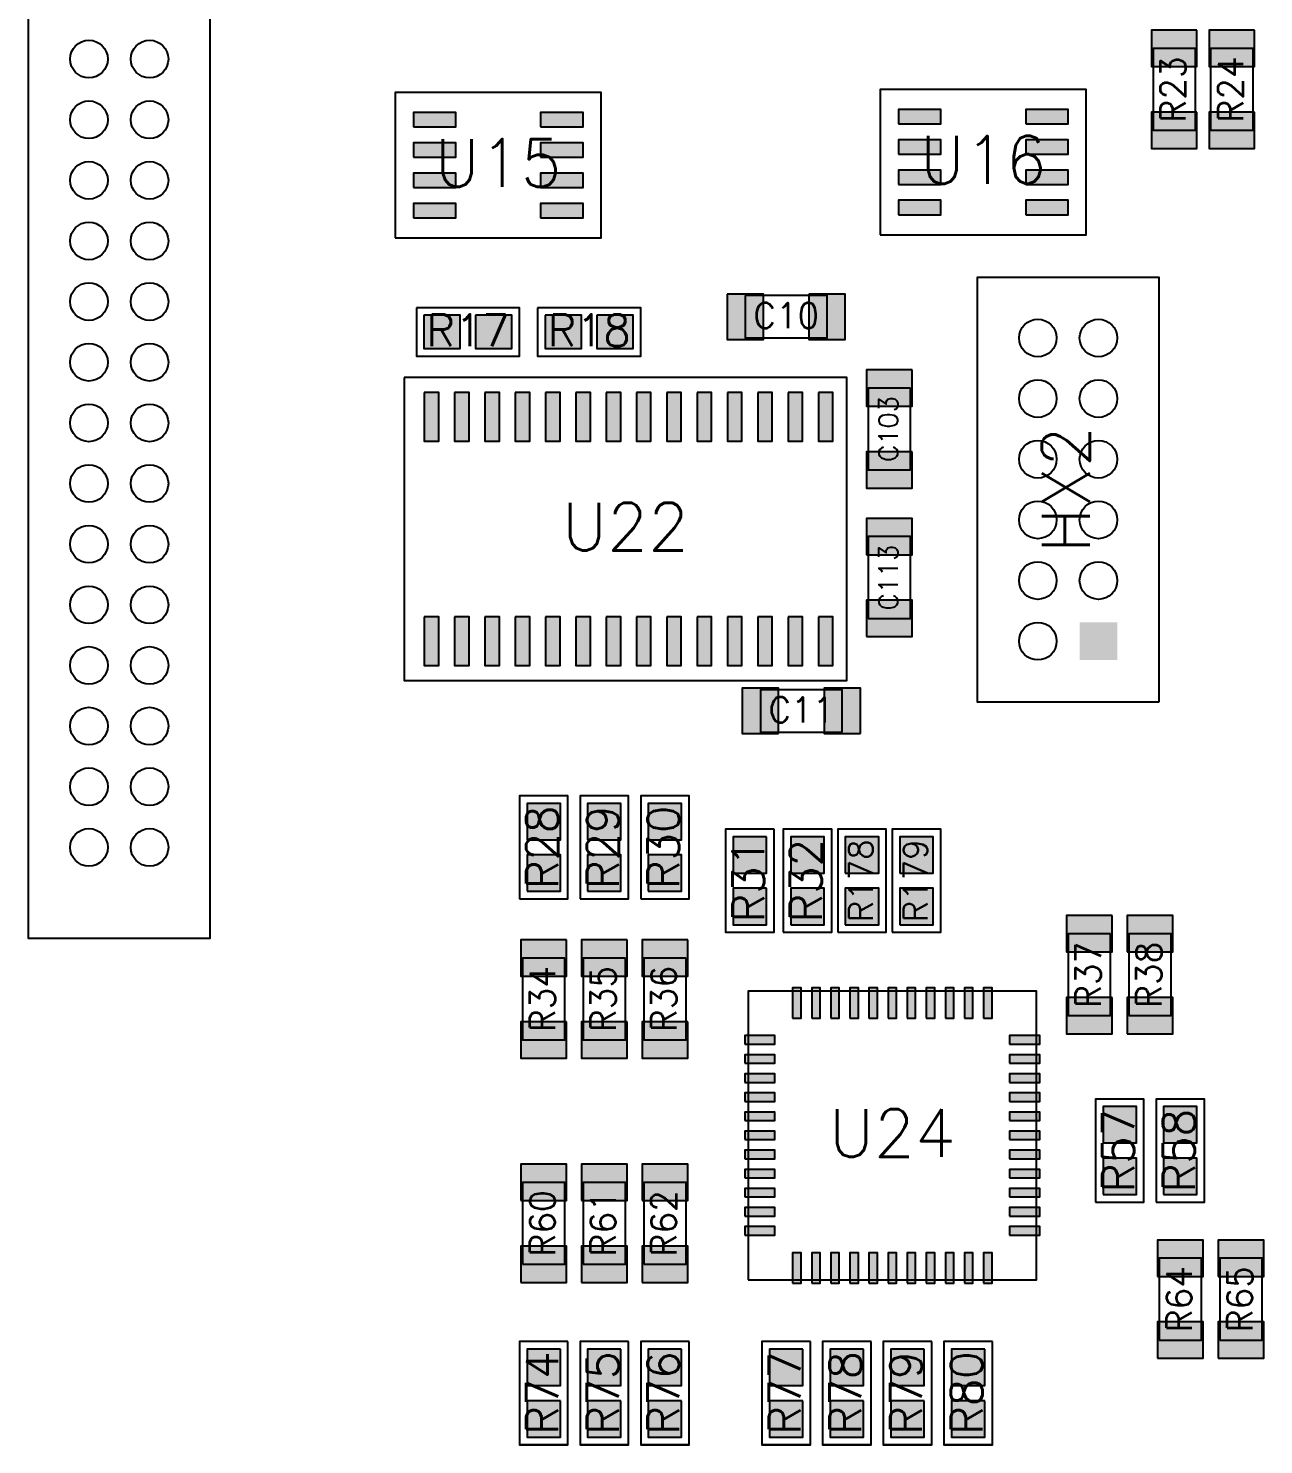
# Model space of a CAD drawing. Header units: millimetres. Extents: x 0 to 245, y 0 to 220.
# Drawn here: x 118.1 to 169.9, y 104.5 to 163.8 of the extents above; entities that cross this region are included whole.
import ezdxf

# ---------------------------------------------------------------- set-up
doc = ezdxf.new("R2010")
doc.units = ezdxf.units.MM
for name, color, linetype in [('T_SMDOutline_InBom', 5, 'Continuous'), ('T_SMDText_InBom', 8, 'Continuous'), ('T_THTOutline_InBom', 22, 'Continuous'), ('T_THTText_InBom', 22, 'Continuous'), ('Top-InBomParts-SMD-0', 10, 'Continuous'), ('Top-InBomParts-THT-0', 22, 'Continuous'), ('Top-InBomParts-THT-all', 22, 'Continuous'), ('Top-InBomSMDPins-all', 5, 'Continuous'), ('Top-InBomSMDPinsPad-all', 5, 'Continuous')]:
    doc.layers.add(name, color=color, linetype=linetype)
doc.styles.get("Standard").update_dxf_attribs({"font": 'txt', "bigfont": 'gbcbig.shx'})

msp = doc.modelspace()

# ---------------------------------------------------------------- hatches: boundary and pattern name
at = {"layer": 'Top-InBomParts-THT-all'}
msp.add_hatch(color=256, dxfattribs=at).paths.add_polyline_path([(163.7284, 137.3886), (163.7284, 138.9634), (162.1536, 138.9634), (162.1536, 137.3886), (163.7284, 137.3886)], flags=0)
at = {"layer": 'Top-InBomSMDPinsPad-all'}
for points in [[(167.0685, 163.7662), (165.1635, 163.7662), (165.1635, 162.2422), (167.0685, 162.2422), (167.0685, 163.7662)], [(169.4815, 163.7662), (167.5765, 163.7662), (167.5765, 162.2422), (169.4815, 162.2422), (169.4815, 163.7662)], [(134.2393, 159.7149), (136.0173, 159.7149), (136.0173, 160.3245), (134.2393, 160.3245), (134.2393, 159.7149)], [(139.5727, 159.7149), (141.3507, 159.7149), (141.3507, 160.3245), (139.5727, 160.3245), (139.5727, 159.7149)], [(154.5593, 159.8419), (156.3373, 159.8419), (156.3373, 160.4515), (154.5593, 160.4515), (154.5593, 159.8419)], [(159.8927, 159.8419), (161.6707, 159.8419), (161.6707, 160.4515), (159.8927, 160.4515), (159.8927, 159.8419)], [(167.0685, 160.3375), (165.1635, 160.3375), (165.1635, 158.8135), (167.0685, 158.8135), (167.0685, 160.3375)], [(169.4815, 160.3375), (167.5765, 160.3375), (167.5765, 158.8135), (169.4815, 158.8135), (169.4815, 160.3375)], [(134.2393, 158.4449), (136.0173, 158.4449), (136.0173, 159.0545), (134.2393, 159.0545), (134.2393, 158.4449)], [(139.5727, 158.4449), (141.3507, 158.4449), (141.3507, 159.0545), (139.5727, 159.0545), (139.5727, 158.4449)], [(154.5593, 158.5719), (156.3373, 158.5719), (156.3373, 159.1815), (154.5593, 159.1815), (154.5593, 158.5719)], [(159.8927, 158.5719), (161.6707, 158.5719), (161.6707, 159.1815), (159.8927, 159.1815), (159.8927, 158.5719)], [(154.5593, 157.3025), (156.3373, 157.3025), (156.3373, 157.9121), (154.5593, 157.9121), (154.5593, 157.3025)], [(159.8927, 157.3025), (161.6707, 157.3025), (161.6707, 157.9121), (159.8927, 157.9121), (159.8927, 157.3025)], [(134.2393, 157.1755), (136.0173, 157.1755), (136.0173, 157.7851), (134.2393, 157.7851), (134.2393, 157.1755)], [(139.5727, 157.1755), (141.3507, 157.1755), (141.3507, 157.7851), (139.5727, 157.7851), (139.5727, 157.1755)], [(154.5593, 156.0325), (156.3373, 156.0325), (156.3373, 156.6421), (154.5593, 156.6421), (154.5593, 156.0325)], [(159.8927, 156.0325), (161.6707, 156.0325), (161.6707, 156.6421), (159.8927, 156.6421), (159.8927, 156.0325)], [(134.2393, 155.9055), (136.0173, 155.9055), (136.0173, 156.5151), (134.2393, 156.5151), (134.2393, 155.9055)], [(139.5727, 155.9055), (141.3507, 155.9055), (141.3507, 156.5151), (139.5727, 156.5151), (139.5727, 155.9055)], [(147.3835, 152.7175), (147.3835, 150.8125), (148.9075, 150.8125), (148.9075, 152.7175), (147.3835, 152.7175)], [(150.8122, 152.7175), (150.8122, 150.8125), (152.3362, 150.8125), (152.3362, 152.7175), (150.8122, 152.7175)], [(134.6835, 151.8285), (134.6835, 150.4315), (136.2075, 150.4315), (136.2075, 151.8285), (134.6835, 151.8285)], [(136.8422, 151.8285), (136.8422, 150.4315), (138.3662, 150.4315), (138.3662, 151.8285), (136.8422, 151.8285)], [(139.7635, 151.8285), (139.7635, 150.4315), (141.2875, 150.4315), (141.2875, 151.8285), (139.7635, 151.8285)], [(141.9222, 151.8285), (141.9222, 150.4315), (143.4462, 150.4315), (143.4462, 151.8285), (141.9222, 151.8285)], [(155.1305, 149.5422), (153.2255, 149.5422), (153.2255, 148.0182), (155.1305, 148.0182), (155.1305, 149.5422)], [(134.6965, 148.5895), (134.6965, 146.5575), (135.3061, 146.5575), (135.3061, 148.5895), (134.6965, 148.5895)], [(135.9665, 148.5895), (135.9665, 146.5575), (136.5761, 146.5575), (136.5761, 148.5895), (135.9665, 148.5895)], [(137.2365, 148.5895), (137.2365, 146.5575), (137.8461, 146.5575), (137.8461, 148.5895), (137.2365, 148.5895)], [(138.5065, 148.5895), (138.5065, 146.5575), (139.1161, 146.5575), (139.1161, 148.5895), (138.5065, 148.5895)], [(139.7765, 148.5895), (139.7765, 146.5575), (140.3861, 146.5575), (140.3861, 148.5895), (139.7765, 148.5895)], [(141.0465, 148.5895), (141.0465, 146.5575), (141.6561, 146.5575), (141.6561, 148.5895), (141.0465, 148.5895)], [(142.3165, 148.5895), (142.3165, 146.5575), (142.9261, 146.5575), (142.9261, 148.5895), (142.3165, 148.5895)], [(143.5859, 148.5895), (143.5859, 146.5575), (144.1955, 146.5575), (144.1955, 148.5895), (143.5859, 148.5895)], [(144.8559, 148.5895), (144.8559, 146.5575), (145.4655, 146.5575), (145.4655, 148.5895), (144.8559, 148.5895)], [(146.1259, 148.5895), (146.1259, 146.5575), (146.7355, 146.5575), (146.7355, 148.5895), (146.1259, 148.5895)], [(147.3959, 148.5895), (147.3959, 146.5575), (148.0055, 146.5575), (148.0055, 148.5895), (147.3959, 148.5895)], [(148.6659, 148.5895), (148.6659, 146.5575), (149.2755, 146.5575), (149.2755, 148.5895), (148.6659, 148.5895)], [(149.9359, 148.5895), (149.9359, 146.5575), (150.5455, 146.5575), (150.5455, 148.5895), (149.9359, 148.5895)], [(151.2059, 148.5895), (151.2059, 146.5575), (151.8155, 146.5575), (151.8155, 148.5895), (151.2059, 148.5895)], [(155.1305, 146.1135), (153.2255, 146.1135), (153.2255, 144.5895), (155.1305, 144.5895), (155.1305, 146.1135)], [(153.2255, 141.7952), (155.1305, 141.7952), (155.1305, 143.3192), (153.2255, 143.3192), (153.2255, 141.7952)], [(153.2255, 138.3665), (155.1305, 138.3665), (155.1305, 139.8905), (153.2255, 139.8905), (153.2255, 138.3665)], [(134.6965, 139.192), (134.6965, 137.16), (135.3061, 137.16), (135.3061, 139.192), (134.6965, 139.192)], [(135.9665, 139.192), (135.9665, 137.16), (136.5761, 137.16), (136.5761, 139.192), (135.9665, 139.192)], [(137.2365, 139.192), (137.2365, 137.16), (137.8461, 137.16), (137.8461, 139.192), (137.2365, 139.192)], [(138.5065, 139.192), (138.5065, 137.16), (139.1161, 137.16), (139.1161, 139.192), (138.5065, 139.192)], [(139.7765, 139.192), (139.7765, 137.16), (140.3861, 137.16), (140.3861, 139.192), (139.7765, 139.192)], [(141.0465, 139.192), (141.0465, 137.16), (141.6561, 137.16), (141.6561, 139.192), (141.0465, 139.192)], [(142.3165, 139.192), (142.3165, 137.16), (142.9261, 137.16), (142.9261, 139.192), (142.3165, 139.192)], [(143.5859, 139.192), (143.5859, 137.16), (144.1955, 137.16), (144.1955, 139.192), (143.5859, 139.192)], [(144.8559, 139.192), (144.8559, 137.16), (145.4655, 137.16), (145.4655, 139.192), (144.8559, 139.192)], [(146.1259, 139.192), (146.1259, 137.16), (146.7355, 137.16), (146.7355, 139.192), (146.1259, 139.192)], [(147.3959, 139.192), (147.3959, 137.16), (148.0055, 137.16), (148.0055, 139.192), (147.3959, 139.192)], [(148.6659, 139.192), (148.6659, 137.16), (149.2755, 137.16), (149.2755, 139.192), (148.6659, 139.192)], [(149.9359, 139.192), (149.9359, 137.16), (150.5455, 137.16), (150.5455, 139.192), (149.9359, 139.192)], [(151.2059, 139.192), (151.2059, 137.16), (151.8155, 137.16), (151.8155, 139.192), (151.2059, 139.192)], [(149.5425, 134.3025), (149.5425, 136.2075), (148.0185, 136.2075), (148.0185, 134.3025), (149.5425, 134.3025)], [(152.9712, 134.3025), (152.9712, 136.2075), (151.4472, 136.2075), (151.4472, 134.3025), (152.9712, 134.3025)], [(139.0015, 129.8572), (140.3985, 129.8572), (140.3985, 131.3812), (139.0015, 131.3812), (139.0015, 129.8572)], [(141.5415, 129.8572), (142.9385, 129.8572), (142.9385, 131.3812), (141.5415, 131.3812), (141.5415, 129.8572)], [(144.0815, 129.8572), (145.4785, 129.8572), (145.4785, 131.3812), (144.0815, 131.3812), (144.0815, 129.8572)], [(149.0345, 129.9842), (147.6375, 129.9842), (147.6375, 128.4602), (149.0345, 128.4602), (149.0345, 129.9842)], [(150.0505, 128.4602), (151.4475, 128.4602), (151.4475, 129.9842), (150.0505, 129.9842), (150.0505, 128.4602)], [(152.3365, 128.4602), (153.7335, 128.4602), (153.7335, 129.9842), (152.3365, 129.9842), (152.3365, 128.4602)], [(154.6225, 128.4602), (156.0195, 128.4602), (156.0195, 129.9842), (154.6225, 129.9842), (154.6225, 128.4602)], [(139.0015, 127.6985), (140.3985, 127.6985), (140.3985, 129.2225), (139.0015, 129.2225), (139.0015, 127.6985)], [(141.5415, 127.6985), (142.9385, 127.6985), (142.9385, 129.2225), (141.5415, 129.2225), (141.5415, 127.6985)], [(144.0815, 127.6985), (145.4785, 127.6985), (145.4785, 129.2225), (144.0815, 129.2225), (144.0815, 127.6985)], [(149.0345, 127.8255), (147.6375, 127.8255), (147.6375, 126.3015), (149.0345, 126.3015), (149.0345, 127.8255)], [(150.0505, 126.3015), (151.4475, 126.3015), (151.4475, 127.8255), (150.0505, 127.8255), (150.0505, 126.3015)], [(152.3365, 126.3015), (153.7335, 126.3015), (153.7335, 127.8255), (152.3365, 127.8255), (152.3365, 126.3015)], [(154.6225, 126.3015), (156.0195, 126.3015), (156.0195, 127.8255), (154.6225, 127.8255), (154.6225, 126.3015)], [(163.5125, 126.6822), (161.6075, 126.6822), (161.6075, 125.1582), (163.5125, 125.1582), (163.5125, 126.6822)], [(164.1475, 125.1582), (166.0525, 125.1582), (166.0525, 126.6822), (164.1475, 126.6822), (164.1475, 125.1582)], [(140.6525, 125.6662), (138.7475, 125.6662), (138.7475, 124.1422), (140.6525, 124.1422), (140.6525, 125.6662)], [(143.1925, 125.6662), (141.2875, 125.6662), (141.2875, 124.1422), (143.1925, 124.1422), (143.1925, 125.6662)], [(145.7325, 125.6662), (143.8275, 125.6662), (143.8275, 124.1422), (145.7325, 124.1422), (145.7325, 125.6662)], [(150.127, 122.3896), (150.4826, 122.3896), (150.4826, 123.6596), (150.127, 123.6596), (150.127, 122.3896)], [(150.9271, 122.3896), (151.2827, 122.3896), (151.2827, 123.6596), (150.9271, 123.6596), (150.9271, 122.3896)], [(151.7272, 122.3896), (152.0828, 122.3896), (152.0828, 123.6596), (151.7272, 123.6596), (151.7272, 122.3896)], [(152.5273, 122.3896), (152.8829, 122.3896), (152.8829, 123.6596), (152.5273, 123.6596), (152.5273, 122.3896)], [(153.3274, 122.3896), (153.683, 122.3896), (153.683, 123.6596), (153.3274, 123.6596), (153.3274, 122.3896)], [(154.1272, 122.3896), (154.4825, 122.3896), (154.4825, 123.6596), (154.1272, 123.6596), (154.1272, 122.3896)], [(154.927, 122.3896), (155.2826, 122.3896), (155.2826, 123.6596), (154.927, 123.6596), (154.927, 122.3896)], [(155.7271, 122.3896), (156.0827, 122.3896), (156.0827, 123.6596), (155.7271, 123.6596), (155.7271, 122.3896)], [(156.5272, 122.3896), (156.8828, 122.3896), (156.8828, 123.6596), (156.5272, 123.6596), (156.5272, 122.3896)], [(157.3273, 122.3896), (157.6829, 122.3896), (157.6829, 123.6596), (157.3273, 123.6596), (157.3273, 122.3896)], [(158.1274, 122.3896), (158.483, 122.3896), (158.483, 123.6596), (158.1274, 123.6596), (158.1274, 122.3896)], [(163.5125, 123.2535), (161.6075, 123.2535), (161.6075, 121.7295), (163.5125, 121.7295), (163.5125, 123.2535)], [(164.1475, 121.7295), (166.0525, 121.7295), (166.0525, 123.2535), (164.1475, 123.2535), (164.1475, 121.7295)], [(140.6525, 122.2375), (138.7475, 122.2375), (138.7475, 120.7135), (140.6525, 120.7135), (140.6525, 122.2375)], [(143.1925, 122.2375), (141.2875, 122.2375), (141.2875, 120.7135), (143.1925, 120.7135), (143.1925, 122.2375)], [(145.7325, 122.2375), (143.8275, 122.2375), (143.8275, 120.7135), (145.7325, 120.7135), (145.7325, 122.2375)], [(148.1204, 121.2974), (149.3904, 121.2974), (149.3904, 121.653), (148.1204, 121.653), (148.1204, 121.2974)], [(159.2196, 121.2974), (160.4896, 121.2974), (160.4896, 121.653), (159.2196, 121.653), (159.2196, 121.2974)], [(148.1204, 120.4973), (149.3904, 120.4973), (149.3904, 120.8529), (148.1204, 120.8529), (148.1204, 120.4973)], [(159.2196, 120.4973), (160.4896, 120.4973), (160.4896, 120.8529), (159.2196, 120.8529), (159.2196, 120.4973)], [(148.1204, 119.6972), (149.3904, 119.6972), (149.3904, 120.0528), (148.1204, 120.0528), (148.1204, 119.6972)], [(159.2196, 119.6972), (160.4896, 119.6972), (160.4896, 120.0528), (159.2196, 120.0528), (159.2196, 119.6972)], [(148.1204, 118.8971), (149.3904, 118.8971), (149.3904, 119.2527), (148.1204, 119.2527), (148.1204, 118.8971)], [(159.2196, 118.8971), (160.4896, 118.8971), (160.4896, 119.2527), (159.2196, 119.2527), (159.2196, 118.8971)], [(163.1315, 117.1572), (164.5285, 117.1572), (164.5285, 118.6812), (163.1315, 118.6812), (163.1315, 117.1572)], [(165.6715, 117.1572), (167.0685, 117.1572), (167.0685, 118.6812), (165.6715, 118.6812), (165.6715, 117.1572)], [(148.1204, 118.097), (149.3904, 118.097), (149.3904, 118.4526), (148.1204, 118.4526), (148.1204, 118.097)], [(159.2196, 118.097), (160.4896, 118.097), (160.4896, 118.4526), (159.2196, 118.4526), (159.2196, 118.097)], [(148.1204, 117.2972), (149.3904, 117.2972), (149.3904, 117.6525), (148.1204, 117.6525), (148.1204, 117.2972)], [(159.2196, 117.2972), (160.4896, 117.2972), (160.4896, 117.6525), (159.2196, 117.6525), (159.2196, 117.2972)], [(148.1204, 116.4974), (149.3904, 116.4974), (149.3904, 116.853), (148.1204, 116.853), (148.1204, 116.4974)], [(159.2196, 116.4974), (160.4896, 116.4974), (160.4896, 116.853), (159.2196, 116.853), (159.2196, 116.4974)], [(163.1315, 114.9985), (164.5285, 114.9985), (164.5285, 116.5225), (163.1315, 116.5225), (163.1315, 114.9985)], [(165.6715, 114.9985), (167.0685, 114.9985), (167.0685, 116.5225), (165.6715, 116.5225), (165.6715, 114.9985)], [(138.7475, 114.7442), (140.6525, 114.7442), (140.6525, 116.2682), (138.7475, 116.2682), (138.7475, 114.7442)], [(141.2875, 114.7442), (143.1925, 114.7442), (143.1925, 116.2682), (141.2875, 116.2682), (141.2875, 114.7442)], [(143.8275, 114.7442), (145.7325, 114.7442), (145.7325, 116.2682), (143.8275, 116.2682), (143.8275, 114.7442)], [(148.1204, 115.6973), (149.3904, 115.6973), (149.3904, 116.0529), (148.1204, 116.0529), (148.1204, 115.6973)], [(159.2196, 115.6973), (160.4896, 115.6973), (160.4896, 116.0529), (159.2196, 116.0529), (159.2196, 115.6973)], [(148.1204, 114.8972), (149.3904, 114.8972), (149.3904, 115.2528), (148.1204, 115.2528), (148.1204, 114.8972)], [(159.2196, 114.8972), (160.4896, 114.8972), (160.4896, 115.2528), (159.2196, 115.2528), (159.2196, 114.8972)], [(148.1204, 114.0971), (149.3904, 114.0971), (149.3904, 114.4527), (148.1204, 114.4527), (148.1204, 114.0971)], [(159.2196, 114.0971), (160.4896, 114.0971), (160.4896, 114.4527), (159.2196, 114.4527), (159.2196, 114.0971)], [(148.1204, 113.297), (149.3904, 113.297), (149.3904, 113.6526), (148.1204, 113.6526), (148.1204, 113.297)], [(159.2196, 113.297), (160.4896, 113.297), (160.4896, 113.6526), (159.2196, 113.6526), (159.2196, 113.297)], [(138.7475, 111.3155), (140.6525, 111.3155), (140.6525, 112.8395), (138.7475, 112.8395), (138.7475, 111.3155)], [(141.2875, 111.3155), (143.1925, 111.3155), (143.1925, 112.8395), (141.2875, 112.8395), (141.2875, 111.3155)], [(143.8275, 111.3155), (145.7325, 111.3155), (145.7325, 112.8395), (143.8275, 112.8395), (143.8275, 111.3155)], [(165.4175, 111.5692), (167.3225, 111.5692), (167.3225, 113.0932), (165.4175, 113.0932), (165.4175, 111.5692)], [(167.9575, 111.5692), (169.8625, 111.5692), (169.8625, 113.0932), (167.9575, 113.0932), (167.9575, 111.5692)], [(150.127, 111.2904), (150.4826, 111.2904), (150.4826, 112.5604), (150.127, 112.5604), (150.127, 111.2904)], [(150.9271, 111.2904), (151.2827, 111.2904), (151.2827, 112.5604), (150.9271, 112.5604), (150.9271, 111.2904)], [(151.7272, 111.2904), (152.0828, 111.2904), (152.0828, 112.5604), (151.7272, 112.5604), (151.7272, 111.2904)], [(152.5273, 111.2904), (152.8829, 111.2904), (152.8829, 112.5604), (152.5273, 112.5604), (152.5273, 111.2904)], [(153.3274, 111.2904), (153.683, 111.2904), (153.683, 112.5604), (153.3274, 112.5604), (153.3274, 111.2904)], [(154.1272, 111.2904), (154.4825, 111.2904), (154.4825, 112.5604), (154.1272, 112.5604), (154.1272, 111.2904)], [(154.927, 111.2904), (155.2826, 111.2904), (155.2826, 112.5604), (154.927, 112.5604), (154.927, 111.2904)], [(155.7271, 111.2904), (156.0827, 111.2904), (156.0827, 112.5604), (155.7271, 112.5604), (155.7271, 111.2904)], [(156.5272, 111.2904), (156.8828, 111.2904), (156.8828, 112.5604), (156.5272, 112.5604), (156.5272, 111.2904)], [(157.3273, 111.2904), (157.6829, 111.2904), (157.6829, 112.5604), (157.3273, 112.5604), (157.3273, 111.2904)], [(158.1274, 111.2904), (158.483, 111.2904), (158.483, 112.5604), (158.1274, 112.5604), (158.1274, 111.2904)], [(165.4175, 108.1405), (167.3225, 108.1405), (167.3225, 109.6645), (165.4175, 109.6645), (165.4175, 108.1405)], [(167.9575, 108.1405), (169.8625, 108.1405), (169.8625, 109.6645), (167.9575, 109.6645), (167.9575, 108.1405)], [(140.3985, 108.5212), (139.0015, 108.5212), (139.0015, 106.9972), (140.3985, 106.9972), (140.3985, 108.5212)], [(142.9385, 108.5212), (141.5415, 108.5212), (141.5415, 106.9972), (142.9385, 106.9972), (142.9385, 108.5212)], [(145.4785, 108.5212), (144.0815, 108.5212), (144.0815, 106.9972), (145.4785, 106.9972), (145.4785, 108.5212)], [(150.5585, 108.5212), (149.1615, 108.5212), (149.1615, 106.9972), (150.5585, 106.9972), (150.5585, 108.5212)], [(153.0985, 108.5212), (151.7015, 108.5212), (151.7015, 106.9972), (153.0985, 106.9972), (153.0985, 108.5212)], [(155.6385, 108.5212), (154.2415, 108.5212), (154.2415, 106.9972), (155.6385, 106.9972), (155.6385, 108.5212)], [(158.1785, 108.5212), (156.7815, 108.5212), (156.7815, 106.9972), (158.1785, 106.9972), (158.1785, 108.5212)], [(140.3985, 106.3625), (139.0015, 106.3625), (139.0015, 104.8385), (140.3985, 104.8385), (140.3985, 106.3625)], [(142.9385, 106.3625), (141.5415, 106.3625), (141.5415, 104.8385), (142.9385, 104.8385), (142.9385, 106.3625)], [(145.4785, 106.3625), (144.0815, 106.3625), (144.0815, 104.8385), (145.4785, 104.8385), (145.4785, 106.3625)], [(150.5585, 106.3625), (149.1615, 106.3625), (149.1615, 104.8385), (150.5585, 104.8385), (150.5585, 106.3625)], [(153.0985, 106.3625), (151.7015, 106.3625), (151.7015, 104.8385), (153.0985, 104.8385), (153.0985, 106.3625)], [(155.6385, 106.3625), (154.2415, 106.3625), (154.2415, 104.8385), (155.6385, 104.8385), (155.6385, 106.3625)], [(158.1785, 106.3625), (156.7815, 106.3625), (156.7815, 104.8385), (158.1785, 104.8385), (158.1785, 106.3625)]]:
    msp.add_hatch(color=256, dxfattribs=at).paths.add_polyline_path(points, flags=0)

# ---------------------------------------------------------------- linework, layer by layer
at = {"layer": 'T_SMDOutline_InBom'}
for points in [[(167.005, 163.0042), (165.227, 163.0042), (165.227, 159.5755), (167.005, 159.5755), (167.005, 163.0042)], [(169.418, 163.0042), (167.64, 163.0042), (167.64, 159.5755), (169.418, 159.5755), (169.418, 163.0042)], [(133.477, 155.067), (142.1127, 155.067), (142.1127, 161.1627), (133.477, 161.1627), (133.477, 155.067)], [(153.797, 155.194), (162.4327, 155.194), (162.4327, 161.2897), (153.797, 161.2897), (153.797, 155.194)], [(148.1455, 152.654), (148.1455, 150.876), (151.5742, 150.876), (151.5742, 152.654), (148.1455, 152.654)], [(134.366, 152.146), (134.366, 150.114), (138.6837, 150.114), (138.6837, 152.146), (134.366, 152.146)], [(139.446, 152.146), (139.446, 150.114), (143.7637, 150.114), (143.7637, 152.146), (139.446, 152.146)], [(133.858, 149.2247), (133.858, 136.525), (152.3997, 136.525), (152.3997, 149.2247), (133.858, 149.2247)], [(155.067, 148.7802), (153.289, 148.7802), (153.289, 145.3515), (155.067, 145.3515), (155.067, 148.7802)], [(153.289, 139.1285), (155.067, 139.1285), (155.067, 142.5572), (153.289, 142.5572), (153.289, 139.1285)], [(152.2092, 134.366), (152.2092, 136.144), (148.7805, 136.144), (148.7805, 134.366), (152.2092, 134.366)], [(138.684, 127.381), (140.716, 127.381), (140.716, 131.6987), (138.684, 131.6987), (138.684, 127.381)], [(141.224, 127.381), (143.256, 127.381), (143.256, 131.6987), (141.224, 131.6987), (141.224, 127.381)], [(143.764, 127.381), (145.796, 127.381), (145.796, 131.6987), (143.764, 131.6987), (143.764, 127.381)], [(149.352, 130.3017), (147.32, 130.3017), (147.32, 125.984), (149.352, 125.984), (149.352, 130.3017)], [(149.733, 125.984), (151.765, 125.984), (151.765, 130.3017), (149.733, 130.3017), (149.733, 125.984)], [(152.019, 125.984), (154.051, 125.984), (154.051, 130.3017), (152.019, 130.3017), (152.019, 125.984)], [(154.305, 125.984), (156.337, 125.984), (156.337, 130.3017), (154.305, 130.3017), (154.305, 125.984)], [(163.449, 125.9202), (161.671, 125.9202), (161.671, 122.4915), (163.449, 122.4915), (163.449, 125.9202)], [(164.211, 122.4915), (165.989, 122.4915), (165.989, 125.9202), (164.211, 125.9202), (164.211, 122.4915)], [(140.589, 124.9042), (138.811, 124.9042), (138.811, 121.4755), (140.589, 121.4755), (140.589, 124.9042)], [(143.129, 124.9042), (141.351, 124.9042), (141.351, 121.4755), (143.129, 121.4755), (143.129, 124.9042)], [(145.669, 124.9042), (143.891, 124.9042), (143.891, 121.4755), (145.669, 121.4755), (145.669, 124.9042)], [(148.2598, 111.4298), (160.3499, 111.4298), (160.3499, 123.5199), (148.2598, 123.5199), (148.2598, 111.4298)], [(162.814, 114.681), (164.846, 114.681), (164.846, 118.9987), (162.814, 118.9987), (162.814, 114.681)], [(165.354, 114.681), (167.386, 114.681), (167.386, 118.9987), (165.354, 118.9987), (165.354, 114.681)], [(138.811, 112.0775), (140.589, 112.0775), (140.589, 115.5062), (138.811, 115.5062), (138.811, 112.0775)], [(141.351, 112.0775), (143.129, 112.0775), (143.129, 115.5062), (141.351, 115.5062), (141.351, 112.0775)], [(143.891, 112.0775), (145.669, 112.0775), (145.669, 115.5062), (143.891, 115.5062), (143.891, 112.0775)], [(165.481, 108.9025), (167.259, 108.9025), (167.259, 112.3312), (165.481, 112.3312), (165.481, 108.9025)], [(168.021, 108.9025), (169.799, 108.9025), (169.799, 112.3312), (168.021, 112.3312), (168.021, 108.9025)], [(140.716, 108.8387), (138.684, 108.8387), (138.684, 104.521), (140.716, 104.521), (140.716, 108.8387)], [(143.256, 108.8387), (141.224, 108.8387), (141.224, 104.521), (143.256, 104.521), (143.256, 108.8387)], [(145.796, 108.8387), (143.764, 108.8387), (143.764, 104.521), (145.796, 104.521), (145.796, 108.8387)], [(150.876, 108.8387), (148.844, 108.8387), (148.844, 104.521), (150.876, 104.521), (150.876, 108.8387)], [(153.416, 108.8387), (151.384, 108.8387), (151.384, 104.521), (153.416, 104.521), (153.416, 108.8387)], [(155.956, 108.8387), (153.924, 108.8387), (153.924, 104.521), (155.956, 104.521), (155.956, 108.8387)], [(158.496, 108.8387), (156.464, 108.8387), (156.464, 104.521), (158.496, 104.521), (158.496, 108.8387)]]:
    msp.add_lwpolyline(points, dxfattribs=at)
at = {"layer": 'T_THTOutline_InBom'}
for points in [[(118.11, 207.01), (118.11, 125.73), (125.7297, 125.73), (125.7297, 207.01), (118.11, 207.01)], [(165.481, 135.636), (165.481, 153.416), (157.8613, 153.416), (157.8613, 135.636), (165.481, 135.636)]]:
    msp.add_lwpolyline(points, dxfattribs=at)
at = {"layer": 'Top-InBomParts-SMD-0'}
for points in [[(167.005, 163.0042), (165.227, 163.0042), (165.227, 159.5752), (167.005, 159.5752), (167.005, 163.0042)], [(169.418, 163.0042), (167.64, 163.0042), (167.64, 159.5752), (169.418, 159.5752), (169.418, 163.0042)], [(133.477, 155.067), (142.113, 155.067), (142.113, 161.163), (133.477, 161.163), (133.477, 155.067)], [(153.797, 155.194), (162.433, 155.194), (162.433, 161.29), (153.797, 161.29), (153.797, 155.194)], [(148.1455, 152.654), (148.1455, 150.876), (151.5745, 150.876), (151.5745, 152.654), (148.1455, 152.654)], [(134.366, 152.146), (134.366, 150.114), (138.684, 150.114), (138.684, 152.146), (134.366, 152.146)], [(139.446, 152.146), (139.446, 150.114), (143.764, 150.114), (143.764, 152.146), (139.446, 152.146)], [(133.858, 149.2247), (133.858, 136.5247), (152.4, 136.5247), (152.4, 149.2247), (133.858, 149.2247)], [(155.067, 148.7802), (153.289, 148.7802), (153.289, 145.3512), (155.067, 145.3512), (155.067, 148.7802)], [(153.289, 139.1285), (155.067, 139.1285), (155.067, 142.5575), (153.289, 142.5575), (153.289, 139.1285)], [(152.2092, 134.366), (152.2092, 136.144), (148.7802, 136.144), (148.7802, 134.366), (152.2092, 134.366)], [(138.684, 127.381), (140.716, 127.381), (140.716, 131.699), (138.684, 131.699), (138.684, 127.381)], [(141.224, 127.381), (143.256, 127.381), (143.256, 131.699), (141.224, 131.699), (141.224, 127.381)], [(143.764, 127.381), (145.796, 127.381), (145.796, 131.699), (143.764, 131.699), (143.764, 127.381)], [(149.352, 130.3017), (147.32, 130.3017), (147.32, 125.9837), (149.352, 125.9837), (149.352, 130.3017)], [(149.733, 125.984), (151.765, 125.984), (151.765, 130.302), (149.733, 130.302), (149.733, 125.984)], [(152.019, 125.984), (154.051, 125.984), (154.051, 130.302), (152.019, 130.302), (152.019, 125.984)], [(154.305, 125.984), (156.337, 125.984), (156.337, 130.302), (154.305, 130.302), (154.305, 125.984)], [(163.449, 125.9202), (161.671, 125.9202), (161.671, 122.4912), (163.449, 122.4912), (163.449, 125.9202)], [(164.211, 122.4915), (165.989, 122.4915), (165.989, 125.9205), (164.211, 125.9205), (164.211, 122.4915)], [(140.589, 124.9042), (138.811, 124.9042), (138.811, 121.4752), (140.589, 121.4752), (140.589, 124.9042)], [(143.129, 124.9042), (141.351, 124.9042), (141.351, 121.4752), (143.129, 121.4752), (143.129, 124.9042)], [(145.669, 124.9042), (143.891, 124.9042), (143.891, 121.4752), (145.669, 121.4752), (145.669, 124.9042)], [(148.2598, 111.4298), (160.3502, 111.4298), (160.3502, 123.5202), (148.2598, 123.5202), (148.2598, 111.4298)], [(162.814, 114.681), (164.846, 114.681), (164.846, 118.999), (162.814, 118.999), (162.814, 114.681)], [(165.354, 114.681), (167.386, 114.681), (167.386, 118.999), (165.354, 118.999), (165.354, 114.681)], [(138.811, 112.0775), (140.589, 112.0775), (140.589, 115.5065), (138.811, 115.5065), (138.811, 112.0775)], [(141.351, 112.0775), (143.129, 112.0775), (143.129, 115.5065), (141.351, 115.5065), (141.351, 112.0775)], [(143.891, 112.0775), (145.669, 112.0775), (145.669, 115.5065), (143.891, 115.5065), (143.891, 112.0775)], [(165.481, 108.9025), (167.259, 108.9025), (167.259, 112.3315), (165.481, 112.3315), (165.481, 108.9025)], [(168.021, 108.9025), (169.799, 108.9025), (169.799, 112.3315), (168.021, 112.3315), (168.021, 108.9025)], [(140.716, 108.8387), (138.684, 108.8387), (138.684, 104.5207), (140.716, 104.5207), (140.716, 108.8387)], [(143.256, 108.8387), (141.224, 108.8387), (141.224, 104.5207), (143.256, 104.5207), (143.256, 108.8387)], [(145.796, 108.8387), (143.764, 108.8387), (143.764, 104.5207), (145.796, 104.5207), (145.796, 108.8387)], [(150.876, 108.8387), (148.844, 108.8387), (148.844, 104.5207), (150.876, 104.5207), (150.876, 108.8387)], [(153.416, 108.8387), (151.384, 108.8387), (151.384, 104.5207), (153.416, 104.5207), (153.416, 108.8387)], [(155.956, 108.8387), (153.924, 108.8387), (153.924, 104.5207), (155.956, 104.5207), (155.956, 108.8387)], [(158.496, 108.8387), (156.464, 108.8387), (156.464, 104.5207), (158.496, 104.5207), (158.496, 108.8387)]]:
    msp.add_lwpolyline(points, dxfattribs=at)
at = {"layer": 'Top-InBomParts-THT-0'}
for points in [[(118.11, 207.01), (118.11, 125.73), (125.73, 125.73), (125.73, 207.01), (118.11, 207.01)], [(165.481, 135.636), (165.481, 153.416), (157.861, 153.416), (157.861, 135.636), (165.481, 135.636)]]:
    msp.add_lwpolyline(points, dxfattribs=at)
at = {"layer": 'Top-InBomParts-THT-all'}
for centre in [(120.65, 162.56), (123.19, 162.56), (120.65, 160.02), (123.19, 160.02), (120.65, 157.48), (123.19, 157.48), (120.65, 154.9403), (123.19, 154.9403), (120.65, 152.4), (123.19, 152.4), (160.401, 150.876), (162.941, 150.876), (120.65, 149.86), (123.19, 149.86), (160.401, 148.336), (162.941, 148.336), (120.65, 147.32), (123.19, 147.32), (160.401, 145.7957), (162.941, 145.7957), (120.65, 144.7803), (123.19, 144.7803), (160.401, 143.2563), (162.941, 143.2563), (120.65, 142.2403), (123.19, 142.2403), (160.401, 140.7163), (162.941, 140.7163), (120.65, 139.7), (123.19, 139.7), (160.401, 138.176), (120.65, 137.16), (123.19, 137.16), (120.65, 134.62), (123.19, 134.62), (120.65, 132.0803), (123.19, 132.0803), (120.65, 129.5403), (123.19, 129.5403)]:
    msp.add_circle(centre, 0.7873, dxfattribs=at)
at = {"layer": 'Top-InBomSMDPins-all'}
for points in [[(167.0685, 163.7662), (165.1635, 163.7662), (165.1635, 162.2422), (167.0685, 162.2422), (167.0685, 163.7662)], [(169.4815, 163.7662), (167.5765, 163.7662), (167.5765, 162.2422), (169.4815, 162.2422), (169.4815, 163.7662)], [(134.2393, 159.7149), (136.0173, 159.7149), (136.0173, 160.3245), (134.2393, 160.3245), (134.2393, 159.7149)], [(139.5727, 159.7149), (141.3507, 159.7149), (141.3507, 160.3245), (139.5727, 160.3245), (139.5727, 159.7149)], [(154.5593, 159.8419), (156.3373, 159.8419), (156.3373, 160.4515), (154.5593, 160.4515), (154.5593, 159.8419)], [(159.8927, 159.8419), (161.6707, 159.8419), (161.6707, 160.4515), (159.8927, 160.4515), (159.8927, 159.8419)], [(167.0685, 160.3375), (165.1635, 160.3375), (165.1635, 158.8135), (167.0685, 158.8135), (167.0685, 160.3375)], [(169.4815, 160.3375), (167.5765, 160.3375), (167.5765, 158.8135), (169.4815, 158.8135), (169.4815, 160.3375)], [(134.2393, 158.4449), (136.0173, 158.4449), (136.0173, 159.0545), (134.2393, 159.0545), (134.2393, 158.4449)], [(139.5727, 158.4449), (141.3507, 158.4449), (141.3507, 159.0545), (139.5727, 159.0545), (139.5727, 158.4449)], [(154.5593, 158.5719), (156.3373, 158.5719), (156.3373, 159.1815), (154.5593, 159.1815), (154.5593, 158.5719)], [(159.8927, 158.5719), (161.6707, 158.5719), (161.6707, 159.1815), (159.8927, 159.1815), (159.8927, 158.5719)], [(154.5593, 157.3025), (156.3373, 157.3025), (156.3373, 157.9121), (154.5593, 157.9121), (154.5593, 157.3025)], [(159.8927, 157.3025), (161.6707, 157.3025), (161.6707, 157.9121), (159.8927, 157.9121), (159.8927, 157.3025)], [(134.2393, 157.1755), (136.0173, 157.1755), (136.0173, 157.7851), (134.2393, 157.7851), (134.2393, 157.1755)], [(139.5727, 157.1755), (141.3507, 157.1755), (141.3507, 157.7851), (139.5727, 157.7851), (139.5727, 157.1755)], [(154.5593, 156.0325), (156.3373, 156.0325), (156.3373, 156.6421), (154.5593, 156.6421), (154.5593, 156.0325)], [(159.8927, 156.0325), (161.6707, 156.0325), (161.6707, 156.6421), (159.8927, 156.6421), (159.8927, 156.0325)], [(134.2393, 155.9055), (136.0173, 155.9055), (136.0173, 156.5151), (134.2393, 156.5151), (134.2393, 155.9055)], [(139.5727, 155.9055), (141.3507, 155.9055), (141.3507, 156.5151), (139.5727, 156.5151), (139.5727, 155.9055)], [(147.3835, 152.7175), (147.3835, 150.8125), (148.9075, 150.8125), (148.9075, 152.7175), (147.3835, 152.7175)], [(150.8122, 152.7175), (150.8122, 150.8125), (152.3362, 150.8125), (152.3362, 152.7175), (150.8122, 152.7175)], [(134.6835, 151.8285), (134.6835, 150.4315), (136.2075, 150.4315), (136.2075, 151.8285), (134.6835, 151.8285)], [(136.8422, 151.8285), (136.8422, 150.4315), (138.3662, 150.4315), (138.3662, 151.8285), (136.8422, 151.8285)], [(139.7635, 151.8285), (139.7635, 150.4315), (141.2875, 150.4315), (141.2875, 151.8285), (139.7635, 151.8285)], [(141.9222, 151.8285), (141.9222, 150.4315), (143.4462, 150.4315), (143.4462, 151.8285), (141.9222, 151.8285)], [(155.1305, 149.5422), (153.2255, 149.5422), (153.2255, 148.0182), (155.1305, 148.0182), (155.1305, 149.5422)], [(134.6965, 148.5895), (134.6965, 146.5575), (135.3061, 146.5575), (135.3061, 148.5895), (134.6965, 148.5895)], [(135.9665, 148.5895), (135.9665, 146.5575), (136.5761, 146.5575), (136.5761, 148.5895), (135.9665, 148.5895)], [(137.2365, 148.5895), (137.2365, 146.5575), (137.8461, 146.5575), (137.8461, 148.5895), (137.2365, 148.5895)], [(138.5065, 148.5895), (138.5065, 146.5575), (139.1161, 146.5575), (139.1161, 148.5895), (138.5065, 148.5895)], [(139.7765, 148.5895), (139.7765, 146.5575), (140.3861, 146.5575), (140.3861, 148.5895), (139.7765, 148.5895)], [(141.0465, 148.5895), (141.0465, 146.5575), (141.6561, 146.5575), (141.6561, 148.5895), (141.0465, 148.5895)], [(142.3165, 148.5895), (142.3165, 146.5575), (142.9261, 146.5575), (142.9261, 148.5895), (142.3165, 148.5895)], [(143.5859, 148.5895), (143.5859, 146.5575), (144.1955, 146.5575), (144.1955, 148.5895), (143.5859, 148.5895)], [(144.8559, 148.5895), (144.8559, 146.5575), (145.4655, 146.5575), (145.4655, 148.5895), (144.8559, 148.5895)], [(146.1259, 148.5895), (146.1259, 146.5575), (146.7355, 146.5575), (146.7355, 148.5895), (146.1259, 148.5895)], [(147.3959, 148.5895), (147.3959, 146.5575), (148.0055, 146.5575), (148.0055, 148.5895), (147.3959, 148.5895)], [(148.6659, 148.5895), (148.6659, 146.5575), (149.2755, 146.5575), (149.2755, 148.5895), (148.6659, 148.5895)], [(149.9359, 148.5895), (149.9359, 146.5575), (150.5455, 146.5575), (150.5455, 148.5895), (149.9359, 148.5895)], [(151.2059, 148.5895), (151.2059, 146.5575), (151.8155, 146.5575), (151.8155, 148.5895), (151.2059, 148.5895)], [(155.1305, 146.1135), (153.2255, 146.1135), (153.2255, 144.5895), (155.1305, 144.5895), (155.1305, 146.1135)], [(153.2255, 141.7952), (155.1305, 141.7952), (155.1305, 143.3192), (153.2255, 143.3192), (153.2255, 141.7952)], [(153.2255, 138.3665), (155.1305, 138.3665), (155.1305, 139.8905), (153.2255, 139.8905), (153.2255, 138.3665)], [(134.6965, 139.192), (134.6965, 137.16), (135.3061, 137.16), (135.3061, 139.192), (134.6965, 139.192)], [(135.9665, 139.192), (135.9665, 137.16), (136.5761, 137.16), (136.5761, 139.192), (135.9665, 139.192)], [(137.2365, 139.192), (137.2365, 137.16), (137.8461, 137.16), (137.8461, 139.192), (137.2365, 139.192)], [(138.5065, 139.192), (138.5065, 137.16), (139.1161, 137.16), (139.1161, 139.192), (138.5065, 139.192)], [(139.7765, 139.192), (139.7765, 137.16), (140.3861, 137.16), (140.3861, 139.192), (139.7765, 139.192)], [(141.0465, 139.192), (141.0465, 137.16), (141.6561, 137.16), (141.6561, 139.192), (141.0465, 139.192)], [(142.3165, 139.192), (142.3165, 137.16), (142.9261, 137.16), (142.9261, 139.192), (142.3165, 139.192)], [(143.5859, 139.192), (143.5859, 137.16), (144.1955, 137.16), (144.1955, 139.192), (143.5859, 139.192)], [(144.8559, 139.192), (144.8559, 137.16), (145.4655, 137.16), (145.4655, 139.192), (144.8559, 139.192)], [(146.1259, 139.192), (146.1259, 137.16), (146.7355, 137.16), (146.7355, 139.192), (146.1259, 139.192)], [(147.3959, 139.192), (147.3959, 137.16), (148.0055, 137.16), (148.0055, 139.192), (147.3959, 139.192)], [(148.6659, 139.192), (148.6659, 137.16), (149.2755, 137.16), (149.2755, 139.192), (148.6659, 139.192)], [(149.9359, 139.192), (149.9359, 137.16), (150.5455, 137.16), (150.5455, 139.192), (149.9359, 139.192)], [(151.2059, 139.192), (151.2059, 137.16), (151.8155, 137.16), (151.8155, 139.192), (151.2059, 139.192)], [(149.5425, 134.3025), (149.5425, 136.2075), (148.0185, 136.2075), (148.0185, 134.3025), (149.5425, 134.3025)], [(152.9712, 134.3025), (152.9712, 136.2075), (151.4472, 136.2075), (151.4472, 134.3025), (152.9712, 134.3025)], [(139.0015, 129.8572), (140.3985, 129.8572), (140.3985, 131.3812), (139.0015, 131.3812), (139.0015, 129.8572)], [(141.5415, 129.8572), (142.9385, 129.8572), (142.9385, 131.3812), (141.5415, 131.3812), (141.5415, 129.8572)], [(144.0815, 129.8572), (145.4785, 129.8572), (145.4785, 131.3812), (144.0815, 131.3812), (144.0815, 129.8572)], [(149.0345, 129.9842), (147.6375, 129.9842), (147.6375, 128.4602), (149.0345, 128.4602), (149.0345, 129.9842)], [(150.0505, 128.4602), (151.4475, 128.4602), (151.4475, 129.9842), (150.0505, 129.9842), (150.0505, 128.4602)], [(152.3365, 128.4602), (153.7335, 128.4602), (153.7335, 129.9842), (152.3365, 129.9842), (152.3365, 128.4602)], [(154.6225, 128.4602), (156.0195, 128.4602), (156.0195, 129.9842), (154.6225, 129.9842), (154.6225, 128.4602)], [(139.0015, 127.6985), (140.3985, 127.6985), (140.3985, 129.2225), (139.0015, 129.2225), (139.0015, 127.6985)], [(141.5415, 127.6985), (142.9385, 127.6985), (142.9385, 129.2225), (141.5415, 129.2225), (141.5415, 127.6985)], [(144.0815, 127.6985), (145.4785, 127.6985), (145.4785, 129.2225), (144.0815, 129.2225), (144.0815, 127.6985)], [(149.0345, 127.8255), (147.6375, 127.8255), (147.6375, 126.3015), (149.0345, 126.3015), (149.0345, 127.8255)], [(150.0505, 126.3015), (151.4475, 126.3015), (151.4475, 127.8255), (150.0505, 127.8255), (150.0505, 126.3015)], [(152.3365, 126.3015), (153.7335, 126.3015), (153.7335, 127.8255), (152.3365, 127.8255), (152.3365, 126.3015)], [(154.6225, 126.3015), (156.0195, 126.3015), (156.0195, 127.8255), (154.6225, 127.8255), (154.6225, 126.3015)], [(163.5125, 126.6822), (161.6075, 126.6822), (161.6075, 125.1582), (163.5125, 125.1582), (163.5125, 126.6822)], [(164.1475, 125.1582), (166.0525, 125.1582), (166.0525, 126.6822), (164.1475, 126.6822), (164.1475, 125.1582)], [(140.6525, 125.6662), (138.7475, 125.6662), (138.7475, 124.1422), (140.6525, 124.1422), (140.6525, 125.6662)], [(143.1925, 125.6662), (141.2875, 125.6662), (141.2875, 124.1422), (143.1925, 124.1422), (143.1925, 125.6662)], [(145.7325, 125.6662), (143.8275, 125.6662), (143.8275, 124.1422), (145.7325, 124.1422), (145.7325, 125.6662)], [(150.127, 122.3896), (150.4826, 122.3896), (150.4826, 123.6596), (150.127, 123.6596), (150.127, 122.3896)], [(150.9271, 122.3896), (151.2827, 122.3896), (151.2827, 123.6596), (150.9271, 123.6596), (150.9271, 122.3896)], [(151.7272, 122.3896), (152.0828, 122.3896), (152.0828, 123.6596), (151.7272, 123.6596), (151.7272, 122.3896)], [(152.5273, 122.3896), (152.8829, 122.3896), (152.8829, 123.6596), (152.5273, 123.6596), (152.5273, 122.3896)], [(153.3274, 122.3896), (153.683, 122.3896), (153.683, 123.6596), (153.3274, 123.6596), (153.3274, 122.3896)], [(154.1272, 122.3896), (154.4825, 122.3896), (154.4825, 123.6596), (154.1272, 123.6596), (154.1272, 122.3896)], [(154.927, 122.3896), (155.2826, 122.3896), (155.2826, 123.6596), (154.927, 123.6596), (154.927, 122.3896)], [(155.7271, 122.3896), (156.0827, 122.3896), (156.0827, 123.6596), (155.7271, 123.6596), (155.7271, 122.3896)], [(156.5272, 122.3896), (156.8828, 122.3896), (156.8828, 123.6596), (156.5272, 123.6596), (156.5272, 122.3896)], [(157.3273, 122.3896), (157.6829, 122.3896), (157.6829, 123.6596), (157.3273, 123.6596), (157.3273, 122.3896)], [(158.1274, 122.3896), (158.483, 122.3896), (158.483, 123.6596), (158.1274, 123.6596), (158.1274, 122.3896)], [(163.5125, 123.2535), (161.6075, 123.2535), (161.6075, 121.7295), (163.5125, 121.7295), (163.5125, 123.2535)], [(164.1475, 121.7295), (166.0525, 121.7295), (166.0525, 123.2535), (164.1475, 123.2535), (164.1475, 121.7295)], [(140.6525, 122.2375), (138.7475, 122.2375), (138.7475, 120.7135), (140.6525, 120.7135), (140.6525, 122.2375)], [(143.1925, 122.2375), (141.2875, 122.2375), (141.2875, 120.7135), (143.1925, 120.7135), (143.1925, 122.2375)], [(145.7325, 122.2375), (143.8275, 122.2375), (143.8275, 120.7135), (145.7325, 120.7135), (145.7325, 122.2375)], [(148.1204, 121.2974), (149.3904, 121.2974), (149.3904, 121.653), (148.1204, 121.653), (148.1204, 121.2974)], [(159.2196, 121.2974), (160.4896, 121.2974), (160.4896, 121.653), (159.2196, 121.653), (159.2196, 121.2974)], [(148.1204, 120.4973), (149.3904, 120.4973), (149.3904, 120.8529), (148.1204, 120.8529), (148.1204, 120.4973)], [(159.2196, 120.4973), (160.4896, 120.4973), (160.4896, 120.8529), (159.2196, 120.8529), (159.2196, 120.4973)], [(148.1204, 119.6972), (149.3904, 119.6972), (149.3904, 120.0528), (148.1204, 120.0528), (148.1204, 119.6972)], [(159.2196, 119.6972), (160.4896, 119.6972), (160.4896, 120.0528), (159.2196, 120.0528), (159.2196, 119.6972)], [(148.1204, 118.8971), (149.3904, 118.8971), (149.3904, 119.2527), (148.1204, 119.2527), (148.1204, 118.8971)], [(159.2196, 118.8971), (160.4896, 118.8971), (160.4896, 119.2527), (159.2196, 119.2527), (159.2196, 118.8971)], [(163.1315, 117.1572), (164.5285, 117.1572), (164.5285, 118.6812), (163.1315, 118.6812), (163.1315, 117.1572)], [(165.6715, 117.1572), (167.0685, 117.1572), (167.0685, 118.6812), (165.6715, 118.6812), (165.6715, 117.1572)], [(148.1204, 118.097), (149.3904, 118.097), (149.3904, 118.4526), (148.1204, 118.4526), (148.1204, 118.097)], [(159.2196, 118.097), (160.4896, 118.097), (160.4896, 118.4526), (159.2196, 118.4526), (159.2196, 118.097)], [(148.1204, 117.2972), (149.3904, 117.2972), (149.3904, 117.6525), (148.1204, 117.6525), (148.1204, 117.2972)], [(159.2196, 117.2972), (160.4896, 117.2972), (160.4896, 117.6525), (159.2196, 117.6525), (159.2196, 117.2972)], [(148.1204, 116.4974), (149.3904, 116.4974), (149.3904, 116.853), (148.1204, 116.853), (148.1204, 116.4974)], [(159.2196, 116.4974), (160.4896, 116.4974), (160.4896, 116.853), (159.2196, 116.853), (159.2196, 116.4974)], [(163.1315, 114.9985), (164.5285, 114.9985), (164.5285, 116.5225), (163.1315, 116.5225), (163.1315, 114.9985)], [(165.6715, 114.9985), (167.0685, 114.9985), (167.0685, 116.5225), (165.6715, 116.5225), (165.6715, 114.9985)], [(138.7475, 114.7442), (140.6525, 114.7442), (140.6525, 116.2682), (138.7475, 116.2682), (138.7475, 114.7442)], [(141.2875, 114.7442), (143.1925, 114.7442), (143.1925, 116.2682), (141.2875, 116.2682), (141.2875, 114.7442)], [(143.8275, 114.7442), (145.7325, 114.7442), (145.7325, 116.2682), (143.8275, 116.2682), (143.8275, 114.7442)], [(148.1204, 115.6973), (149.3904, 115.6973), (149.3904, 116.0529), (148.1204, 116.0529), (148.1204, 115.6973)], [(159.2196, 115.6973), (160.4896, 115.6973), (160.4896, 116.0529), (159.2196, 116.0529), (159.2196, 115.6973)], [(148.1204, 114.8972), (149.3904, 114.8972), (149.3904, 115.2528), (148.1204, 115.2528), (148.1204, 114.8972)], [(159.2196, 114.8972), (160.4896, 114.8972), (160.4896, 115.2528), (159.2196, 115.2528), (159.2196, 114.8972)], [(148.1204, 114.0971), (149.3904, 114.0971), (149.3904, 114.4527), (148.1204, 114.4527), (148.1204, 114.0971)], [(159.2196, 114.0971), (160.4896, 114.0971), (160.4896, 114.4527), (159.2196, 114.4527), (159.2196, 114.0971)], [(148.1204, 113.297), (149.3904, 113.297), (149.3904, 113.6526), (148.1204, 113.6526), (148.1204, 113.297)], [(159.2196, 113.297), (160.4896, 113.297), (160.4896, 113.6526), (159.2196, 113.6526), (159.2196, 113.297)], [(138.7475, 111.3155), (140.6525, 111.3155), (140.6525, 112.8395), (138.7475, 112.8395), (138.7475, 111.3155)], [(141.2875, 111.3155), (143.1925, 111.3155), (143.1925, 112.8395), (141.2875, 112.8395), (141.2875, 111.3155)], [(143.8275, 111.3155), (145.7325, 111.3155), (145.7325, 112.8395), (143.8275, 112.8395), (143.8275, 111.3155)], [(165.4175, 111.5692), (167.3225, 111.5692), (167.3225, 113.0932), (165.4175, 113.0932), (165.4175, 111.5692)], [(167.9575, 111.5692), (169.8625, 111.5692), (169.8625, 113.0932), (167.9575, 113.0932), (167.9575, 111.5692)], [(150.127, 111.2904), (150.4826, 111.2904), (150.4826, 112.5604), (150.127, 112.5604), (150.127, 111.2904)], [(150.9271, 111.2904), (151.2827, 111.2904), (151.2827, 112.5604), (150.9271, 112.5604), (150.9271, 111.2904)], [(151.7272, 111.2904), (152.0828, 111.2904), (152.0828, 112.5604), (151.7272, 112.5604), (151.7272, 111.2904)], [(152.5273, 111.2904), (152.8829, 111.2904), (152.8829, 112.5604), (152.5273, 112.5604), (152.5273, 111.2904)], [(153.3274, 111.2904), (153.683, 111.2904), (153.683, 112.5604), (153.3274, 112.5604), (153.3274, 111.2904)], [(154.1272, 111.2904), (154.4825, 111.2904), (154.4825, 112.5604), (154.1272, 112.5604), (154.1272, 111.2904)], [(154.927, 111.2904), (155.2826, 111.2904), (155.2826, 112.5604), (154.927, 112.5604), (154.927, 111.2904)], [(155.7271, 111.2904), (156.0827, 111.2904), (156.0827, 112.5604), (155.7271, 112.5604), (155.7271, 111.2904)], [(156.5272, 111.2904), (156.8828, 111.2904), (156.8828, 112.5604), (156.5272, 112.5604), (156.5272, 111.2904)], [(157.3273, 111.2904), (157.6829, 111.2904), (157.6829, 112.5604), (157.3273, 112.5604), (157.3273, 111.2904)], [(158.1274, 111.2904), (158.483, 111.2904), (158.483, 112.5604), (158.1274, 112.5604), (158.1274, 111.2904)], [(165.4175, 108.1405), (167.3225, 108.1405), (167.3225, 109.6645), (165.4175, 109.6645), (165.4175, 108.1405)], [(167.9575, 108.1405), (169.8625, 108.1405), (169.8625, 109.6645), (167.9575, 109.6645), (167.9575, 108.1405)], [(140.3985, 108.5212), (139.0015, 108.5212), (139.0015, 106.9972), (140.3985, 106.9972), (140.3985, 108.5212)], [(142.9385, 108.5212), (141.5415, 108.5212), (141.5415, 106.9972), (142.9385, 106.9972), (142.9385, 108.5212)], [(145.4785, 108.5212), (144.0815, 108.5212), (144.0815, 106.9972), (145.4785, 106.9972), (145.4785, 108.5212)], [(150.5585, 108.5212), (149.1615, 108.5212), (149.1615, 106.9972), (150.5585, 106.9972), (150.5585, 108.5212)], [(153.0985, 108.5212), (151.7015, 108.5212), (151.7015, 106.9972), (153.0985, 106.9972), (153.0985, 108.5212)], [(155.6385, 108.5212), (154.2415, 108.5212), (154.2415, 106.9972), (155.6385, 106.9972), (155.6385, 108.5212)], [(158.1785, 108.5212), (156.7815, 108.5212), (156.7815, 106.9972), (158.1785, 106.9972), (158.1785, 108.5212)], [(140.3985, 106.3625), (139.0015, 106.3625), (139.0015, 104.8385), (140.3985, 104.8385), (140.3985, 106.3625)], [(142.9385, 106.3625), (141.5415, 106.3625), (141.5415, 104.8385), (142.9385, 104.8385), (142.9385, 106.3625)], [(145.4785, 106.3625), (144.0815, 106.3625), (144.0815, 104.8385), (145.4785, 104.8385), (145.4785, 106.3625)], [(150.5585, 106.3625), (149.1615, 106.3625), (149.1615, 104.8385), (150.5585, 104.8385), (150.5585, 106.3625)], [(153.0985, 106.3625), (151.7015, 106.3625), (151.7015, 104.8385), (153.0985, 104.8385), (153.0985, 106.3625)], [(155.6385, 106.3625), (154.2415, 106.3625), (154.2415, 104.8385), (155.6385, 104.8385), (155.6385, 106.3625)], [(158.1785, 106.3625), (156.7815, 106.3625), (156.7815, 104.8385), (158.1785, 104.8385), (158.1785, 106.3625)]]:
    msp.add_lwpolyline(points, dxfattribs=at)

# ---------------------------------------------------------------- texts
at = {"layer": 'T_SMDText_InBom', "attachment_point": 5, "rotation": 90}
for s, insert, char_height, width in [('R24', (168.4782, 161.2897, 1), 1.05833, 3.175002), ('R23', (166.0652, 161.2897, 1), 1.05833, 3.175002), ('C103', (154.1399, 147.0657, 1), 0.79367, 3.174663), ('C113', (154.1399, 140.843, 1), 0.79367, 3.174663), ('R28', (139.636, 129.54, 1), 1.33265, 3.997962), ('R30', (144.716, 129.54, 1), 1.33265, 3.997962), ('R29', (142.176, 129.54, 1), 1.33265, 3.997962), ('R31', (148.272, 128.1427, 1), 1.33265, 3.997962), ('R32', (150.685, 128.143, 1), 1.33265, 3.997962), ('R178', (152.987, 128.143, 1), 0.99941, 3.997623), ('R179', (155.273, 128.143, 1), 0.99941, 3.997623), ('R37', (162.5092, 124.2057, 1), 1.05833, 3.175002), ('R38', (165.0492, 124.206, 1), 1.05833, 3.175002), ('R34', (139.6492, 123.1897, 1), 1.05833, 3.175002), ('R35', (142.1892, 123.1897, 1), 1.05833, 3.175002), ('R36', (144.7292, 123.1897, 1), 1.05833, 3.175002), ('R57', (163.766, 116.84, 1), 1.33265, 3.997962), ('R58', (166.306, 116.84, 1), 1.33265, 3.997962), ('R60', (139.6492, 113.792, 1), 1.05833, 3.175002), ('R61', (142.1892, 113.792, 1), 1.05833, 3.175002), ('R62', (144.7292, 113.792, 1), 1.05833, 3.175002), ('R64', (166.3192, 110.617, 1), 1.05833, 3.175002), ('R65', (168.8592, 110.617, 1), 1.05833, 3.175002), ('R74', (139.636, 106.6797, 1), 1.33265, 3.997962), ('R75', (142.176, 106.6797, 1), 1.33265, 3.997962), ('R76', (144.716, 106.6797, 1), 1.33265, 3.997962), ('R77', (149.796, 106.6797, 1), 1.33265, 3.997962), ('R78', (152.336, 106.6797, 1), 1.33265, 3.997962), ('R79', (154.876, 106.6797, 1), 1.33265, 3.997962), ('R80', (157.416, 106.6797, 1), 1.33265, 3.997962)]:
    msp.add_mtext(s, dxfattribs=dict(at, insert=insert, char_height=char_height, width=width))
at = {"layer": 'T_SMDText_InBom', "attachment_point": 5}
for s, insert, char_height, width in [('U15', (137.795, 158.2108, 1), 2, 5.999991), ('U16', (158.115, 158.3378, 1), 2, 5.999991), ('C10', (149.86, 151.8158, 1), 1.05833, 3.175002), ('R17', (136.525, 151.1938, 1), 1.33265, 3.997962), ('R18', (141.605, 151.1938, 1), 1.33265, 3.997962), ('U22', (143.129, 142.9705, 1), 2, 5.999991), ('C11', (150.4947, 135.3058, 1), 1.05833, 3.175002), ('U24', (154.305, 117.5708, 1), 2, 5.999991)]:
    msp.add_mtext(s, dxfattribs=dict(at, insert=insert, char_height=char_height, width=width))
at = {"layer": 'T_THTText_InBom', "insert": (161.575, 144.526, 1), "char_height": 2, "width": 5.999991, "attachment_point": 5, "rotation": 90}
msp.add_mtext('HX2', dxfattribs=at)

doc.saveas('drawing.dxf')
